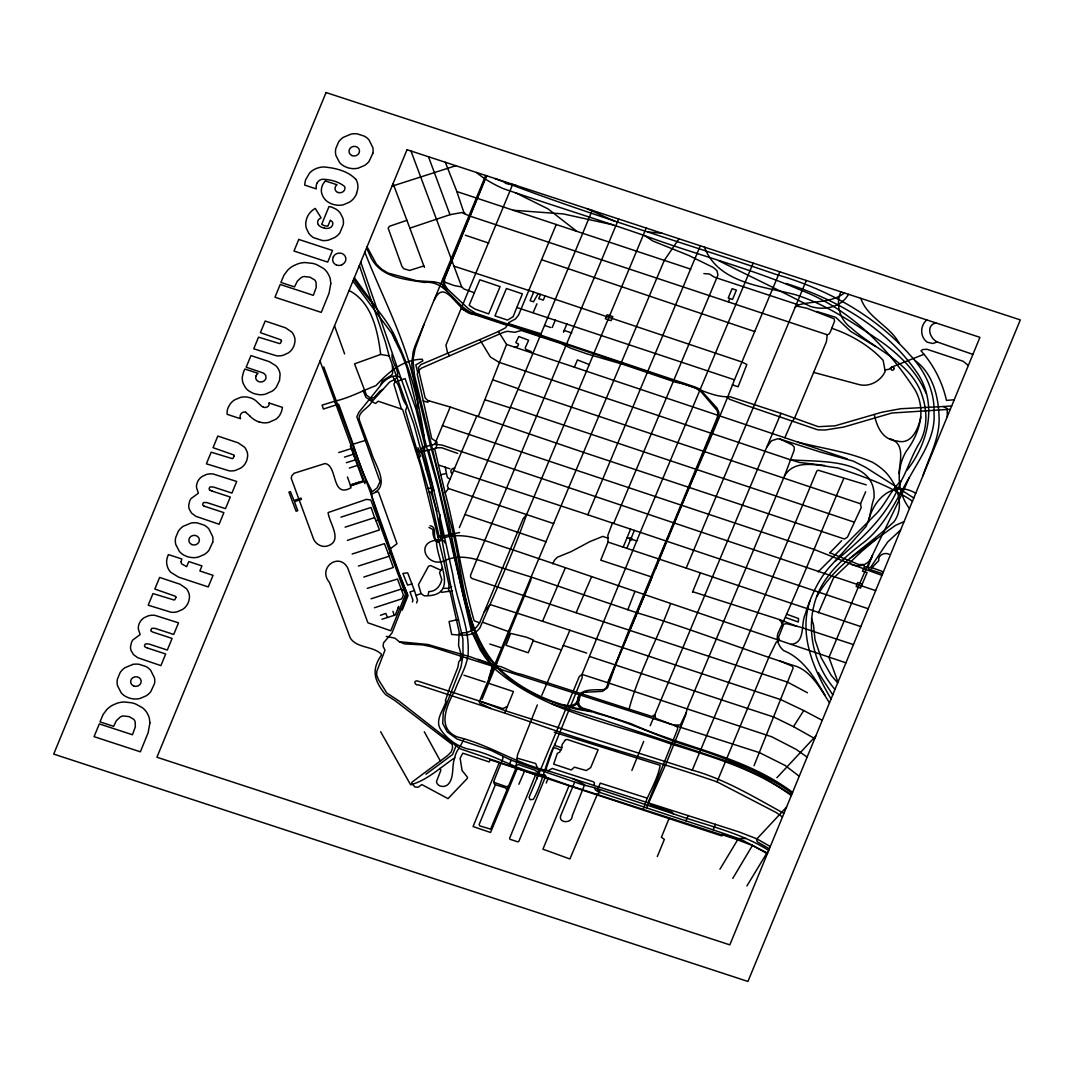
<?xml version="1.0" encoding="UTF-8"?>
<svg xmlns="http://www.w3.org/2000/svg" width="1074" height="1074" viewBox="0 0 1074 1074"><rect width="100%" height="100%" fill="white"/><g stroke="black" fill="none" stroke-linecap="round" stroke-linejoin="round"><path stroke-width="1.5" d="M767.574 853.172L743.101 840.526L722.721 834.323L721.03 834.632L569.421 785.47L546.505 777.455L545.27 775.119C517.762 771.709 494.966 753.894 467.996 749.021C456.826 746.135 446.717 738.764 440.434 729.165C434.715 719.835 443.71 709.968 446.019 701.282L445.388 700.745L449.697 687.951L457.886 667.276L458.746 661.973L460.504 659.812L460.733 653.059L458.585 645.541L459.135 631.754L450.234 592.177L448.583 591.17L448.959 584.766L443.32 559.03L420.713 466.371L402.562 409.409L378.142 401.193L375.591 403.448L373.819 402.683L365.939 397.326L363.079 390.399M495.033 178.539C587.102 214.223 682.46 242.268 775.898 274.367C826.483 288.879 874.585 314.964 909.718 354.702C924.66 370.329 934.971 391.151 934.018 413.101C935.669 436.527 920.928 456.719 910.148 476.144L909.047 477.943C895.434 501.142 884.332 527.307 861.952 543.766C847.064 555.285 832.525 567.918 822.657 584.189C802.963 617.282 810.414 660.859 834.968 689.454M537.336 704.947L517.48 754.874L515.695 768.903L490.603 829.128M770.3 846.554L756.767 838.781L738.925 831.894L594.258 785.55L594.378 782.731L592.955 781.63L552.251 768.42L547.928 770.81C516.003 763.735 489.153 744.577 457.457 737.006C435.843 728.441 447.281 704.356 455.094 690.018C459.283 678.177 466.64 667.249 468.049 654.522C470.023 627.189 456.665 601.507 452.866 574.885C438.259 509.13 424.713 442.85 401.394 379.458L360.757 262.096M947.281 416.631L947.228 408.576L943.308 406.522L900.777 408.724L882.237 412.134L835.035 425.828L818.307 426.7L783.08 414.027L729.944 396.722C711.525 397.85 694.328 385.136 676.244 382.425L623.726 364.583L586.874 353.843L570.683 348.177L560.843 343.479L521.346 330.497L514.701 332.296L507.264 331.289L502.645 332.672L421.424 368.154L419.008 370.127L418.941 371.497L425.143 397.823L427.747 400.508L450.207 407.006L583.652 452.409L844.433 539L847.493 537.121L861.187 507.64L860.516 503.76L518.03 389.271L459.377 527.602M359.36 265.479L385.445 342.136L389.11 355.924L413.758 423.894L425.854 468.452C440.259 517.48 445.307 568.589 458.115 618.06L462.894 639.043L463.042 655.14L461.014 666.873L443.267 712.478L442.73 723.42L447.173 731.864L457.068 739.033L490.778 750.256L511.197 760.204L581.625 784.45L594.298 787.658L595.412 789.94L598.567 792.035L646.508 807.863L666.739 762.057L685.507 715.499L687.212 708.612L784.45 476.064L794.21 450.06L794.21 447.039L791.954 444.717L779.993 439.065L777.509 438.81L771.427 440.823L766.796 447.066L650.24 725.688M392.346 365.16L392.641 373.067L391.835 374.96L382.331 381.028L380.075 386.13L358.823 412.389L356.837 416.833L380.062 481.676L377.216 487.757L371.859 492.107M372.557 493.812C391.111 485.381 374.396 464.398 371.161 451.859L359.535 420.592C356.313 411.221 371.644 407.623 372.262 399.609L366.409 394.964L354.554 363.858L380.679 354.433L389.11 355.924M476.534 172.484C484.428 179.224 493.637 184.312 503.088 188.568C550.183 204.785 597.829 219.338 644.87 235.716C696.086 254.672 749.531 268.044 799.687 289.712C849.024 308.386 886.372 345.855 914.699 389.352C926.835 409.597 919.586 433.601 906.295 451.214C895.77 468.667 897.099 492.416 909.463 508.512M427.304 465.713L427.492 469.835C427.13 476.628 435.561 485.488 431.345 491.999L429.264 492.496L405.489 410.859L407.167 405.985C400.293 398.87 401.555 385.928 394.239 379.766L389.647 381.982L372.302 401.273M678.983 238.79L664.309 260.351L531.12 577.02L530.824 580.255L481.984 699.375M367.053 246.792L376.383 264.097L381.565 269.158L388.144 273.091L416.887 280.784L434.232 281.818L439.333 283.012L444.435 286.234L468.452 308.802L475.849 313.326L695.16 387.029L699.886 389.15L717.043 408.093L718.868 412.201L718.828 415.638L652.066 577.127L600.728 560.172L608.059 542.101L607.871 535.308L612.448 523.038L868.195 608.743M753.183 263.09L640.238 532.368L582.027 674.391L582.162 677.761L555.097 743.987L555.392 745.705L561.796 747.746L559.742 752.109L557.339 753.357L553.66 764.151L571.274 770.004L574.348 767.158L586.256 770.541L590.673 767.641L598.124 749.746L566.844 739.355L565.112 740.308M417.947 447.724L419.867 452.154L434.164 448.757L436.272 447.804L436.997 442.099L431.721 438.595L417.276 374.195L417.692 372.463L415.839 364.878L422.901 360.783L422.243 359.253C402.978 359.414 388.264 372.289 376.007 385.579C362.663 390.641 350.272 397.38 336.256 400.857L370.517 492.657L379.954 522.152L399.152 574.603L407.167 594.284L391.97 633.002L383.552 642.829L383.056 646.186L384.975 650.2L376.826 671.371L376.625 675.022L378.598 679.896L386.855 693.039L398.843 700.906L459.941 748.699L535.188 774.555L535.832 773.28M646.212 228.05L526.609 514.58C513.023 552.935 495.987 590.525 479.877 627.941C473.419 637.258 461.31 635.15 451.644 634.439L449.053 621.51L458.477 619.51M430.097 525.79C438.487 526.676 430.741 540.853 438.393 539.94C462.209 528.77 487.623 542.424 510.794 549.136L791.095 644.346C805.634 643.004 800.68 624.169 805.097 614.57C810.454 597.48 817.596 580.725 829.504 567.099C841.841 553.822 853.857 540.141 865.886 526.636C870.665 517.937 870.665 507.358 874.021 498C876.693 456.665 816.012 462.424 790.142 459.685L498.994 362.26L490.348 356.957L479.809 339.626L420.86 364.583L418.35 367.644L419.008 370.127M922.942 475.769C928.943 457.215 939.24 439.414 939.119 419.37C938.904 397.877 933.266 373.524 914.82 360.381M533.174 640.762L533.322 639.943L526.287 637.164L510.66 633.392L505.975 645.286L528.233 652.764L533.174 640.762L561.353 649.985L569.891 630.25M809.903 601.064C798.465 635.647 813.891 669.599 831.048 698.973M644.816 594.701L652.066 577.127L616.1 663.732L607.535 687.709L602.46 691.347L583.732 692.341L580.376 695.281L578.483 701.792L579.248 705.215L581.933 707.779L631.015 723.701C684.42 747.893 744.9 756.391 792.599 792.397M835.666 560.829C862.435 538.598 888.816 514.379 901.287 480.83C908.201 468.063 912.202 454.383 920.056 441.924C928.634 425.64 926.943 406.764 920.163 390.198C906.926 360.394 874.155 348.795 851.32 328.026C839.989 320.294 835.236 304.398 840.861 291.806M791.296 795.552C754.821 768.756 710.84 756.606 668.377 743.087C609.401 722.104 543.082 711.404 494.698 668.766L494.725 666.592L493.275 665.383L471.177 657.1L427.828 644.481L399.3 641.728L394.883 638.157L386.345 636.399M440.018 514.58L439.508 518.742L442.501 535.107C439.333 549.405 431.896 538.866 433.01 529.589L428.969 527.428M561.796 747.746L562.158 744.497L565.085 740.308M425.989 468.882L426.19 465.391L421.518 449.321L422.069 447.522L434.755 444.274L442.032 445.066L875.659 590.619M392.225 354.232C389.983 362.421 403.811 373.953 394.239 379.766L395.057 382.049L393.903 384.143L401.421 409.019M366.57 247.987L370.892 257.505A34.905 31.898 -7.3 0 0 374.45 263.143C385.861 278.193 407.127 279.482 424.351 282.475C447.63 279.723 455.524 309.017 475.916 314.279L695.885 388.023L701.215 391.943L717.07 410.469L717.942 413.839L717.19 417.786L629.028 629.955L607.374 685.105A7.787 7.115 -7.3 0 1 604.085 689.535C594.714 690.461 577.409 687.239 577.423 701.711C576.725 711.001 590.096 709.793 595.775 713.109C626.37 720.949 654.697 735.059 684.541 744.926C722.238 756.633 759.613 770.568 792.25 793.23M629.471 538.53L629.901 540.007L631.485 539.98A1.41 1.289 -7.3 0 0 632.036 539.027L630.908 537.792A1.356 1.235 -7.3 0 0 629.713 538.195L627.055 537.712M883.392 571.838L870.732 567.206L887.661 541.994L900.63 529.979M485.69 175.478L424.055 324.254L415.155 348.714L412.993 359.669L414.47 375.162L449.442 518.97C464.223 568.696 461.001 629.257 499.491 669.062C524.434 692.596 557.393 706.316 591.17 710.773M920.861 417.034C918.445 428.244 911.88 445.012 897.408 441.078C882.747 440.072 876.894 427.224 874.33 414.51M443.414 278.703L442.958 286.154L446.851 291.296M561.353 649.985L541.779 695.321M909.047 477.943C893.595 514.057 874.223 548.72 859.119 585.115L828.98 657.395L837.989 682.138M478.239 416.537L506.552 344.445L498.443 331.504L505.492 327.825L509.063 322.428L515.493 318.924L518.554 315.098L556.251 224.479M412.362 601.964L412.966 600.191L410.013 591.962L414.443 590.566L417.531 600.339L416.564 602.93M442.407 567.69L440.904 570.254L430.687 565.595L428.539 566.199L418.471 584.645L421.035 593.506L424.163 595.828C461.726 596.782 435.413 559.192 436.527 540.155C413.906 542.746 428.15 569.676 445.911 560.078M491.073 708.531L479.729 703.054L479.299 701.752L531.12 577.02L637.177 612.865C690.958 628.652 743.101 649.636 796.599 666.457C812.32 672.633 820.603 689.266 829.49 702.772M608.059 542.101L686.192 568.092L795.243 307.083L797.029 306.13L807.084 308.292L834.23 318.83L834.538 321.22L830.39 331.853L829.182 333.907L827.262 334.779L469.58 215.981L461.672 212.558L449.966 214.693L409.852 228.158L393.097 183.547M518.03 389.271L592.204 210.37M646.508 807.863L713.176 829.853L715.432 824.268M546.25 783.013L548.17 778.126M449.523 355.601L447.496 352.634L445.925 345.197L512.714 184.325M398.709 606.3L395.353 614.999L381.955 619.242M655.315 569.301C679.896 505.357 709.753 443.683 734.468 379.793L779.764 271.789M507.411 706.37L502.86 708.598L417.061 680.835C413.034 680.513 414.967 685.87 418.551 684.903L504.659 713.069L513.453 691.549L489.744 683.682M627.834 609.75L634.922 591.425M618.637 219.015L476.681 559.903L470.533 575.261L470.627 577.262L472.198 578.577L497.598 586.995L787.578 682.151L807.447 692.77M463.646 739.234C461.364 745.974 455.846 750.551 454.732 757.801C440.353 767.467 427.358 780.18 410.644 784.812L380.652 731.756M516.795 307.446L513.13 316.696L507.492 320.079L494.966 315.877L506.418 288.49L522.394 293.887L516.809 307.459L734.468 379.793M780.973 413.315L766.796 447.066M631.324 537.913L634.304 530.381M506.552 344.445L784.852 437.749L791.605 422.283L794.478 418.417L826.43 341.68L827.262 334.779M767.36 853.682L752.458 845.453L735.26 839.009L722.332 834.753L721.795 835.908L490.106 759.774L489.261 761.949L462.773 753.183L460.128 758.231L462.075 770.514L467.539 777.334L467.257 778.475L448.019 798.64L421.813 784.57L418.108 787.255L415.02 787.027L411.812 783.577L411.879 782.248L447.308 755.787L451.134 752.055L452.543 748.108L452.329 744.577L395.192 700.772L385.432 694.489C374.45 680.956 370.933 670.176 381.391 655.153L381.257 654.12C372.705 645.769 356.796 648.428 350.205 637.902L329.45 582.457C317.139 567.971 338.995 551.727 347.707 567.931L367.872 622.759L390.775 630.787L405.489 594.419L370.812 499.96L366.422 499.383L328.12 512.567C328.845 522.246 343.331 540.49 328.04 545.793C322.455 547.888 316.024 544.505 313.635 539.229L291.215 478.292L291.752 475.889L294.128 473.258L324.966 463.565C337.974 465.217 330.953 498.806 350.997 487.811L350.299 485.945L364.301 481.474L320.025 361.025M459.068 634.6L461.807 632.975L466.72 632.586L472.144 630.532L476.52 627.109L479.648 622.826L523.132 518.769L526.609 514.58L553.728 523.629M555.097 743.987C545.511 761.936 543.149 781.657 533.389 799.338L530.1 799.7L529.066 797.324L579.289 676.553L582.014 674.391L607.656 682.688L644.816 594.701M481.756 701.819L505.532 710.827L692.274 770.139L816.844 470.949L818.213 470.224L866.275 484.884M806.306 280.489L795.243 307.083M502.793 756.552L502.887 758.539L493.852 781.12L494.147 783.644L495.382 784.732L479.152 824.51L479.675 825.852L490.603 829.128M434.755 444.274L450.207 407.006M579.329 697.872C576.845 713.217 558.856 704.195 550.291 701.241C531.214 693.737 512.499 683.534 498.215 668.578C487.891 658.389 480.132 645.904 474.856 632.411C455.389 571.381 448.583 506.821 430.365 445.334L412.403 371.644L411.758 363.415L413.168 351.775L414.806 346.526L424.055 324.254M825.114 695.187C814.387 677.962 803.594 658.631 783.698 650.616C778.798 646.535 775.965 639.836 777.885 633.566C801.231 582.766 821.503 530.073 843.734 478.574M668.968 818.683L661.409 837.264L664.363 839.398L657.315 856.555M499.222 762.688L473.057 826.564L490.549 832.484L517.144 768.742M591.599 576.684L576.161 612.663M860.851 626.612L700.423 572.858L692.475 592.244M474.372 292.759L469.163 305.258L474.909 309.07L488.683 313.917L500.095 286.637L479.85 279.79L474.372 292.759L464.102 289.081L461.699 286.906L410.993 151.018M402.253 610.113L408.066 595.52L399.515 574.335L372.651 498.712L370.852 491.597L371.644 490.536C363.603 476.091 358.286 460.034 353.118 444.112L338.78 404.482L337.424 404.039M732.347 384.868L738.12 386.761L746.86 364.489L741.933 362.005L540.517 294.37L538.759 298.639L543.296 300.129L545.055 295.887M563.461 332.215L566.938 323.757M700.315 245.771L587.8 514.768L453.631 470.573L447.348 485.703L448.449 488.495L526.609 514.58M623.215 547.055L630.599 529.12M538.504 769.749L536.906 778.972M568.952 785.886L542.934 849.198L569.891 858.958L596.929 795.27M486.28 175.68L443.24 281.576L454.423 285.644L461.699 286.906M862.315 584.055L857.764 582.497L856.153 586.471L860.502 588.136L867.121 572.496L862.529 571.207L864.489 566.723L863.509 564.468L858.985 564.588L829.558 552.667M552.251 327.463L555.419 319.891M728.387 301.942L729.796 298.532L732.508 299.445L736.402 290.128L732.106 288.691L728.212 298.022L729.796 298.532M540.517 294.37L533.684 292.061L530.086 300.653L533.523 301.807L538.128 293.564M578.524 697.402C577.879 705.027 570.375 706.907 564.239 705.027M818.428 612.851L833.411 578.107L861.966 551.137L876.411 538.987L895.501 525.361L904.08 521.602M486.643 175.8L444.555 278.69L444.502 284.368L447.079 288.637M574.375 367.187L577.45 359.911L589.29 364.583M613.657 523.441L717.942 275.145L716.989 270.688L713.418 267.547L688.85 255.478L652.858 241.006L644.856 235.73M754.029 765.708L793.136 668.082L792.209 666.162L780.113 661.087M453.631 470.573L476.762 416.027M565.273 568.012L542.558 621.282L490.08 604.541L484.307 611.791M518.876 784.235L524.703 770.716M626.88 548.237L630.304 540.182M670.673 603.548C657.516 638.614 638.506 673.653 629.055 709.122L652.079 716.506L654.684 714.747L655.731 718.331L672.123 724.614L759.56 752.673L785.013 765.4L799.231 776.26M631.874 770.434L643.702 741.382M860.516 503.76L865.671 491.717M868.316 522.112C872.652 500.283 892.628 479.568 915.746 493.234M533.201 312.467L536.946 303.794M688.233 815.448L685.91 820.778M643.219 809.434L647.219 798.183C651.811 788.598 658.671 775.267 660.161 765.306L554.265 732.24M509.519 763.976L511.197 760.204M552.801 563.877L554.385 560.333L557.352 557.231L571.234 551.58L589.868 541.618L602.809 536.369L608.126 538.275M574.697 782.141L560.588 815.998C558.561 823.476 572.361 823.597 572.214 815.851L584.632 784.678L572.549 778.556L547.928 770.81M504.659 713.069L532.154 722.453C593.049 744.537 655.838 760.674 717.043 781.859L768.809 657.355L776.18 642.239L779.603 640.265L778.543 637.352L783.698 624.182L786.611 623.672L800.56 627.216L853.441 644.601M434.393 299.821C445.992 275.051 458.84 317.192 475.916 314.279M768.716 850.407C739.704 832.108 705.376 825.221 673.438 813.85L671.908 812.105L650.911 805.111L648.964 802.922M317.166 183.01L318.28 181.399A6.605 6.028 -7.3 0 1 322.254 179.304C329.946 179.291 338.579 181.6 344.499 186.406A3.544 3.235 -7.3 0 1 344.942 187.561L344.888 188.876A6.31 5.759 -7.3 0 1 344.499 190.044A4.954 4.538 -7.3 0 1 338.203 192.474M440.904 570.254L439.548 572.59L441.763 579.557C440.568 585.84 435.682 591.747 428.835 591.573L428.11 595.13M906.993 470.197C928.191 443.495 937.374 405.046 918.418 374.625C887.862 328.966 837.733 299.686 786.087 283.442M732.763 878.411L752.444 845.439M746.913 885.916L767.373 852.192M719.942 869.215L737.623 839.841M589.787 656.536L773.978 717.123L793.498 726.655L803.741 710.558L822.254 720.332M816.925 596.406C834.86 564.239 868.195 546.102 894.186 521.561C905.033 506.203 897.408 484.696 885.526 472.13A63.138 57.687 -7.3 0 0 872.571 462.317C848.916 451.832 822.563 448.516 797.633 442.085M488.938 678.312C493.664 655.194 503.746 671.398 521.789 674.445L629.055 709.135M448.449 488.495L445.2 492.926C456.41 535.161 462.142 578.846 474.131 620.785L479.648 622.826M784.45 476.064C795.109 457.631 820.63 466.143 837.452 467.848C863.442 476.386 889.728 485.636 912.484 501.182M496.685 663.745L494.228 665.907L492.026 666.055L431.144 646.682L422.753 644.91L404.522 643.89L399.3 641.742M848.514 294.303C840.996 307.661 823.543 310.802 809.944 306.265C779.805 290.477 748.981 275.843 718.694 260.673M871.578 568.039L878.733 560.655C877.847 555.043 884.734 551.915 889.232 554.318M380.773 385.056C384.787 379.511 394.574 372.557 400.709 377.954M460.504 659.812L462.813 656.993M901.287 480.83C890.91 489.999 886.01 503.397 876.72 513.251L818.133 571.878M776.891 777.724L815.81 735.985M841.707 540.652L829.866 552.774M686.434 712.196L680.392 724.91L673.814 725.125L677.385 727.085L677.681 728.964L648.293 802.01L648.709 803.419M786.557 807.057L756.472 839.344L757.398 841.895L769.36 848.836M429.157 400.924L427.667 402.226L423.196 400.924M508.955 785.738L506.7 786.799L493.946 782.328M797.029 306.13L798.519 304.909C813.676 300.68 831.383 303.15 844.419 292.974M417.692 372.463L418.941 371.497M425.975 774.233L452.584 754.525L455.792 746.484L455.322 744.953M849.762 558.587L876.411 538.987M390.386 548.707L397.004 543.712L378.491 492.093L376.115 491.583M926.795 319.945C920.015 325.597 919.854 336.9 927.211 342.176L932.675 343.492L937.334 342.002L972.896 354.407M451.59 586.619L448.449 588.297L443.28 588.377M347.358 540.37L379.458 529.965L375.981 520.769L377.981 519.856M498.443 331.504L479.809 339.626M923.868 354.326L891.527 367.174L889.151 369.201L884.963 369.993L885.07 371.698C880.465 381.27 869.336 387.338 858.838 384.519L813.555 372.383M516.607 765.158L518.433 764.567L534.973 770.192L538.463 772.689M416.296 595.412L421.035 593.506M935.924 322.938C925.452 325.476 929.762 338.565 937.334 342.002M363.831 577.047L393.299 567.502L388.345 553.795L390.224 553.056M374.437 607.763L401.77 598.862L403.368 594.983L401.73 590.405L403.717 589.639M352.259 444.435L365.2 440.461M395.057 382.049L405.099 378.598L415.907 408.952L424.619 444.435L424.458 447.63M380.478 615.308L385.821 613.402L387.499 617.402M366.57 481.649L364.462 482.28L364.959 483.676M406.898 220.331L389.419 226.292L388.144 228.158L401.971 266.459L403.703 268.715L409.597 270.433L423.841 265.936L424.378 267.359M347.439 476.977L350.379 485.086L363.173 480.87L350.339 445.978M350.379 485.086L358.756 482.347L351.466 485.569M392.01 186.178L455.98 165.678M349.292 468.049L357.441 465.404M345.116 527.159L374.584 517.628L375.981 520.769M371.067 598.795L401.233 589.089L401.73 590.405M340.928 517.144L371.08 507.452L374.584 517.628M352.124 554.023L384.411 543.672L388.345 553.795M344.459 457.108L353.346 454.275M358.38 566.038L389.231 556.184M346.365 462.706L355.346 459.847M338.74 452.557L351.305 448.596M354.138 456.302L352.487 450.019L354.125 449.536M367.281 588.337L397.474 579.034L401.233 589.089M445.911 560.078C464.975 552.103 484.804 562.682 502.874 568.186L531.12 577.02M383.096 389.271L379.981 391.111L373.94 397.675L370.49 398.105M411.919 583.974L407.57 585.115L402.884 573.435L407.664 572.845L414.443 590.566M418.457 449.67L415.437 450.436M459.632 532.503L438.071 537.175M436.272 447.804L441.723 447.751L457.685 453.429M417.517 457.282L420.578 456.49L418.994 451.483M132.773 664.457L125.04 667.666A18.043 16.486 -7.3 0 0 120.1 672.633L117.402 679.184A18.07 16.513 -7.3 0 0 117.576 685.843L121.147 692.77A17.385 15.882 -7.3 0 0 125.806 696.543L128.276 697.67A21.292 19.453 -7.3 0 0 131.001 698.503L133.74 698.946A17.184 15.694 -7.3 0 0 140.036 698.462L146.051 695.898A18.419 16.835 -7.3 0 0 150.736 691.737L154.495 683.668A17.479 15.976 -7.3 0 0 154.468 677.936L150.669 670.283A17.453 15.949 -7.3 0 0 146.037 666.551L139.07 664.282A17.412 15.909 -7.3 0 0 132.773 664.457M428.19 488.563L431.211 487.905L434.191 490.456M434.634 448.543L440.716 474.668L446.422 473.54L447.402 477.46L450.006 479.152M454.638 468.224C451.657 467.499 448.878 472.426 452.423 473.459M596.446 794.29L598.46 793.941L599.816 790.988L597.319 790.142L600.232 783.121L647.219 798.17M514.312 346.996L517.641 346.459L518.594 344.136L515.842 342.633L518.755 336.524L528.65 340.203L525.173 347.976L525.978 349.48L530.704 351.305L532.919 353.534M703.886 273.602L709.39 273.977L713.995 276.944L719.916 279.025L798.519 304.909M954.236 399.756L946.462 400.401C942.395 382.062 933.548 364.771 920.995 350.795L922.794 349.52L927.023 349.278L963.23 361.307L968.332 365.496M950.315 409.275L891.876 413.02L843.775 427.049L825.262 430.003L817.851 429.855L746.229 405.381L729.756 399.353L727.179 397.313M943.308 406.522L951.658 405.999M452.49 590.794L441.736 592.324L440.877 591.291M442.34 425.572L814.132 549.418L850.313 563.81C859.187 568.133 868.665 565.3 872.491 555.473L868.034 566.696L868.45 568.925L882.613 573.744M745.853 838.432L738.697 838.606L713.176 829.853M513.278 210.276L563.447 213.941L613.59 224.99M647.958 231.971L662.134 233.273M864.489 566.723L870.558 567.757M517.399 758.231L535.684 763.52L537.175 767.252M824.51 465.445L799.62 462.478L790.142 459.685M591.438 711.686L575.543 709.015L565.206 705.86M505.25 183.318L516.769 185.668M440.689 539.604L443.575 540.531L445.012 542.88M913.799 497.987L865.469 467.23L853.199 461.095L819.65 451.832L779.993 439.065M816.67 311.46L835.76 317.313L850.702 331.41L875.686 346.553M324.442 228.171L323.69 227.97A10.055 9.183 -7.3 0 1 318.24 224.654M508.271 323.543L541.283 333.866M672.123 724.614L496.671 668.109L492.026 666.055L485.22 657.516L480.212 649.904L471.365 630.948L437.897 486.522L426.861 447.965L406.871 367.375L401.689 354.058L391.621 333.168L352.943 281.079M453.98 266.164L533.684 292.061M259.062 421.907L262.325 422.673A16.325 14.915 -7.3 0 0 268.849 422.391L275.763 419.33A15.452 14.11 -7.3 0 0 279.965 414.819L281.026 412.711A23.306 21.292 -7.3 0 0 282.408 407.368L269.131 403.019M397.944 608.153L399.783 608.716M552.358 704.182L599.99 718.855L733.394 763.439L763.815 777.482L791.645 794.679M881.955 575.342L851.507 564.32M845.936 662.833L791.095 644.346M518.232 388.707L493.087 379.914M510.244 407.905L485.112 399.837M572.549 778.556L594.258 785.55M488.818 243.113L465.311 235.206M489.851 644.038L501.598 647.85M438.434 464.961L449.899 468.774M325.449 180.969L337.061 184.768A5.155 4.699 -7.3 0 0 335.437 186.675A4.94 4.511 -7.3 0 0 338.149 192.622M564.199 330.443L571.73 332.98M510.486 407.301L854.018 522.085M465.257 514.594L546.116 541.779M797.163 626.384L779.711 619.658L692.703 591.707M212.209 491.113L230.292 497.047L225.513 508.66L206.973 502.592L203.939 502.498A1.812 1.651 -7.3 0 0 203.322 502.914L202.744 504.082A1.705 1.557 -7.3 0 0 203.147 505.451L203.765 505.854M542.558 621.282L780.838 699.644L803.741 710.558M563.232 645.42L586.659 653.086M463.928 675.21L485.112 682.124M692.274 770.139C725.057 779.214 754.418 797.244 783.953 813.394M594.298 787.658L673.438 813.85M147.594 648.078L165.678 653.999L160.899 665.625L137.781 657.744L133.391 654.522L131.082 650.522A12.781 11.68 -7.3 0 1 130.545 646.481L131.565 642.212A11.438 10.458 -7.3 0 1 132.814 639.997L140.144 634.586L138.358 629.015A13.157 12.015 -7.3 0 1 138.935 624.343A14.942 13.653 -7.3 0 1 139.754 622.477L140.076 621.9A12.982 11.854 -7.3 0 1 144.185 617.711L148.051 615.939A14.177 12.942 -7.3 0 1 154.992 615.375L178.512 622.839L173.733 634.452L155.193 628.397L152.159 628.277A1.772 1.624 -7.3 0 0 151.541 628.693L151.031 629.592A1.866 1.705 -7.3 0 0 151.353 631.244M495.382 784.732L505.72 787.927L507.035 790.33M507.425 325.435L475.661 315.004L461.323 308.829M478.024 659.302L496.792 666.001M690.676 269.131L456.853 191.534L445.321 162.255M587.814 514.782L612.448 523.051M631.968 539.363L636.801 540.987M686.192 568.092L700.423 572.858M754.7 331.557L541.658 259.747M544.827 325.516L550.747 327.516M847.037 458.759L784.852 437.749M831.706 328.241C850.944 334.82 869.202 345.345 883.11 360.3L884.963 369.993M785.658 617.537L798.344 622.021L798.532 618.53L786.96 614.328M263.479 407.274L262.016 406.496A13.103 11.975 -7.3 0 1 260.405 405.032L255.921 400.777A19.023 17.372 -7.3 0 0 250.443 397.836L247.074 397.071A16.056 14.66 -7.3 0 0 240.455 397.407L234.884 399.743A16.741 15.291 -7.3 0 0 230.078 404.146L228.064 407.784A15.922 14.539 -7.3 0 0 227.205 414.349L240.536 418.739A10.659 9.733 -7.3 0 1 240.173 417.142L240.187 415.799A3.84 3.504 -7.3 0 1 240.388 415.034A4.283 3.907 -7.3 0 1 245.678 412.107M483.018 622.396L508.351 631.512M245.624 412.362L248.389 414.577A53.619 48.988 -7.3 0 1 249.343 415.557L249.88 416.121M607.656 682.688L771.682 736.751L796.116 749.357L807.124 757.103M717.043 781.859L776.247 812.562L782.463 817.019M587.129 208.705L614.946 221.365M515.695 192.85L547.995 208.866L576.671 231.232M793.498 726.655L814.75 738.576M889.366 438.554C905.838 442.904 899.744 461.552 898.951 473.594M349.063 290.49C372.007 302.277 377.712 330.886 380.679 354.433M210.048 490.174L209.591 489.825A1.866 1.705 -7.3 0 1 209.255 488.227L209.739 487.314A1.772 1.624 -7.3 0 1 210.356 486.898L213.39 487.019L231.93 493.073L236.71 481.461L213.202 474.01A14.177 12.942 -7.3 0 0 206.262 474.56L202.382 476.346A12.982 11.854 -7.3 0 0 198.274 480.521L197.952 481.098A14.942 13.653 -7.3 0 0 197.133 482.964A13.157 12.015 -7.3 0 0 196.555 487.636L198.354 493.208L191.011 498.618A11.438 10.458 -7.3 0 0 189.762 500.833L188.742 505.102A12.781 11.68 -7.3 0 0 189.279 509.143L191.588 513.144L195.978 516.366L219.096 524.246L223.875 512.634L205.792 506.7A11.344 10.364 -7.3 0 1 203.751 505.867M441.347 538.235L438.689 534.798L429.264 492.496L431.251 492.657L436.97 511.6M560.816 750.095L555.245 747.92L553.311 748.122L546.344 767.937L546.585 770.367M424.27 437.668C419.37 405.368 411.986 372.759 397.823 343.143C388.439 318.213 368.073 300.854 353.776 279.039M151.394 631.203L151.984 631.646A10.888 9.948 -7.3 0 0 154.012 632.479L172.095 638.426L167.316 650.038L148.776 643.97L145.728 643.863A1.812 1.651 -7.3 0 0 145.124 644.293L144.547 645.461A1.705 1.557 -7.3 0 0 144.95 646.817L145.567 647.233A11.344 10.364 -7.3 0 0 147.594 648.065M501.155 669.572L495.235 666.377L494.282 664.564M779.711 619.658L782.033 623.175M494.698 668.766L492.026 666.055L490.979 672.472M837.68 682.889L831.128 675.251L820.939 657.288L815.018 639.795L813.501 624.732L811.528 618.503M440.072 768.407L440.85 770.313L436.447 781.644C437.36 787 444.515 787.833 448.046 784.423C454.584 777.657 451.456 766.084 454.732 757.801M465.378 213.968L463.646 211.847L456.853 191.534M354.339 277.683L375.538 306.855M899.139 343.224C889.581 325.503 867.295 317.756 860.824 298.344M490.966 663.611L479.944 647.219L473.285 633.338M355.843 179.425C347.882 170.793 334.927 167.893 323.569 166.953A20.003 18.271 -7.3 0 0 315.729 168.739L313.984 169.611A17.52 16.003 -7.3 0 0 309.54 173.115L305.62 179.801A29.481 26.931 -7.3 0 0 304.721 185.104L316.253 188.89A11.264 10.284 -7.3 0 1 317.112 182.983M818.2 672.512L832.766 694.797M318.387 224.547L317.971 223.795A4.591 4.189 -7.3 0 1 317.783 221.19L317.985 220.667A4.591 4.189 -7.3 0 1 319.314 218.975L321.113 217.874L315.246 208.396L313.192 209.739A19.225 17.573 -7.3 0 0 307.097 217.472A22.487 20.54 -7.3 0 0 306.493 219.19L305.808 222.587A17.896 16.352 -7.3 0 0 306.385 228.359L308.627 233.018A17.385 15.882 -7.3 0 0 313.595 237.663L322.375 240.522A17.412 15.909 -7.3 0 0 328.671 240.066L334.712 237.542A18.164 16.593 -7.3 0 0 339.934 232.749L343.304 224.573A17.52 16.003 -7.3 0 0 342.807 218.076L340.552 213.498A17.332 15.842 -7.3 0 0 335.625 208.92L331.477 207.054A12.781 11.68 -7.3 0 0 330.174 206.745L329.02 206.517L321.73 224.238A9.491 8.673 -7.3 0 0 324.482 225.688A9.841 8.995 -7.3 0 0 327.919 226.09L330.362 220.157L332.443 222.036A3.611 3.303 -7.3 0 1 332.779 223.003L332.698 224.466A6.377 5.826 -7.3 0 1 332.322 225.527A4.833 4.417 -7.3 0 1 330.161 227.715L329.288 228.064A8.417 7.679 -7.3 0 1 324.469 228.131M926.056 393.285C916.713 371.738 900.012 355.145 881.15 341.626C853.897 323.435 826.255 304.157 794.626 294.491C762.795 286.234 718.036 283.361 704.45 247.127M424.297 731.756L440.474 761.224M472.614 630.237L463.458 596.218L450.691 538.49M467.19 606.394L469.727 612.435M344.633 353.923L334.524 325.825M364.824 252.229L365.939 255.021C385.606 304.868 412.94 353.507 418.43 407.664M449.966 214.693L428.486 156.75M409.852 228.158L423.841 265.936M392.292 332.188L395.219 340.176M323.744 366.919L336.256 400.857M393.057 376.504L394.239 379.766M392.909 611.321L394.292 615.308M428.66 450.073L437.266 481.233L449.845 534.516M445.2 492.926L440.716 474.668M445.307 467.19L446.422 473.54M424.391 446.811L424.794 450.959M325.476 180.996A15.721 14.365 -7.3 0 0 322.334 185.466L321.542 188.299A14.083 12.875 -7.3 0 0 321.676 193.186L322.683 195.924A18.245 16.66 -7.3 0 0 323.851 197.925A16.754 15.305 -7.3 0 0 328.926 202.57L331.128 203.657A21.534 19.668 -7.3 0 0 333.638 204.53L337.223 205.201A16.983 15.519 -7.3 0 0 343.412 204.745L349.332 202.248A17.989 16.432 -7.3 0 0 354.46 197.495L355.843 195.24A22.527 20.581 -7.3 0 0 356.796 193.119M356.031 179.331A17.949 16.392 -7.3 0 1 356.501 193.011M341.586 264.862A6.766 6.175 -7.3 0 0 341.707 253.37A7.934 7.25 -7.3 0 0 340.995 253.289A6.511 5.947 -7.3 0 0 333.41 256.659M333.464 256.673A9.022 8.243 -7.3 0 0 332.94 257.921A6.417 5.867 -7.3 0 0 336.175 264.862M341.613 264.929A6.417 5.867 -7.3 0 1 337.182 265.211A7.934 7.25 -7.3 0 1 336.243 264.848M256.149 375.927A7.343 6.699 -7.3 0 1 258.002 373.322L244.899 369.04L244.134 370.53A24.044 21.963 -7.3 0 0 243.664 371.604L242.335 376.773A17.855 16.311 -7.3 0 0 243.154 383.337L245.141 387.164A17.332 15.828 -7.3 0 0 249.396 391.312L252.591 393.017A22.541 20.594 -7.3 0 0 255.317 393.97L258.941 394.655A17.453 15.935 -7.3 0 0 265.211 394.212L272.004 391.245A17.734 16.204 -7.3 0 0 276.421 387.029L279.535 380.357L280.099 374.316A16.217 14.821 -7.3 0 0 275.75 365.657L269.48 361.737L250.954 355.588L246.161 367.201L263.573 373.108L265.788 375.376L265.963 378.209A6.243 5.706 -7.3 0 1 265.681 378.947A5.236 4.779 -7.3 0 1 259.089 381.767A5.061 4.632 -7.3 0 1 255.988 375.873M269.064 403.019A8.31 7.599 -7.3 0 1 268.795 405.408A4.068 3.719 -7.3 0 1 263.533 407.194M259.022 421.988A23.776 21.722 -7.3 0 1 249.933 416.081M212.209 491.1A10.888 9.948 -7.3 0 1 210.168 490.281M149.904 722.896L148.172 732.629L140.372 751.813L94.069 736.657L99.318 723.903L132.438 734.75L135.351 726.762L135.136 721.661A7.813 7.142 -7.3 0 0 133.7 719.311L129.122 716.626L123.335 715.942A8.243 7.531 -7.3 0 0 120.395 716.882L116.368 720.681L113.629 726.333L100.003 721.876L103.077 714.572L106.729 709.672A23.668 21.614 -7.3 0 1 112.421 705.269L116.972 703.269A23.172 21.158 -7.3 0 1 124.195 701.98L131.78 702.812A33.012 30.153 -7.3 0 1 135.74 704.034L142.56 707.82A21.413 19.56 -7.3 0 1 146.628 712.223L148.346 715.405A21.708 19.829 -7.3 0 1 149.407 718.573L149.904 722.896M330.805 283.469L329.074 293.202L321.274 312.386L274.971 297.23L280.22 284.476L313.339 295.323L316.253 287.335L316.038 282.234A7.813 7.142 -7.3 0 0 314.601 279.884L310.024 277.199L304.237 276.515A8.243 7.531 -7.3 0 0 301.297 277.454L297.27 281.254L294.531 286.906L280.905 282.449L283.979 275.145L287.631 270.245A23.668 21.614 -7.3 0 1 293.323 265.842L297.874 263.842A23.172 21.158 -7.3 0 1 305.097 262.553L312.682 263.385A33.012 30.153 -7.3 0 1 316.642 264.607L323.462 268.393A21.413 19.56 -7.3 0 1 327.53 272.796L329.248 275.978A21.708 19.829 -7.3 0 1 330.309 279.146L330.805 283.469M181.117 561.689L181.358 563.259A3.316 3.021 -7.3 0 0 181.734 563.904L186.675 566.669L188.769 561.568L201.952 565.891L199.858 570.992L213.041 575.315L208.262 586.928L178.7 577.194L170.793 572.335A15.184 13.868 -7.3 0 1 169.907 571.341A18.003 16.446 -7.3 0 1 167.853 555.916A8.136 7.437 -7.3 0 1 168.094 555.271L168.47 554.6L181.801 558.977L181.117 561.689M175.908 597.399L174.914 599.561A1.973 1.799 -7.3 0 1 174.055 599.99L152.978 593.573L148.199 605.199L171.061 612.234A15.842 14.472 -7.3 0 0 177.385 611.737L182.54 609.455A14.942 13.653 -7.3 0 0 186.822 605.253L187.95 603.252A19.923 18.204 -7.3 0 0 188.849 600.89L189.44 597.668A14.62 13.358 -7.3 0 0 188.836 593.049L187.453 590.123A13.304 12.15 -7.3 0 0 186.258 588.512L179.989 584.216L159.623 577.423L154.844 589.049L175.572 596.325A1.973 1.799 -7.3 0 1 175.868 596.943L175.908 597.399M234.119 456.02L233.125 458.182A1.973 1.799 -7.3 0 1 232.266 458.625L211.175 452.194L206.396 463.82L229.259 470.855A15.842 14.472 -7.3 0 0 235.582 470.358L240.751 468.076A14.942 13.653 -7.3 0 0 245.02 463.887L246.147 461.887A19.923 18.204 -7.3 0 0 247.047 459.511L247.638 456.289A14.62 13.358 -7.3 0 0 247.047 451.671L245.651 448.744A13.304 12.15 -7.3 0 0 244.456 447.133L238.186 442.85L217.821 436.057L213.041 447.67L233.77 454.946A1.973 1.799 -7.3 0 1 234.065 455.564L234.119 456.02M281.469 340.995L280.475 343.156A1.973 1.799 -7.3 0 1 279.616 343.586L258.525 337.169L253.746 348.795L276.609 355.83A15.842 14.472 -7.3 0 0 282.945 355.333L288.101 353.051A14.942 13.653 -7.3 0 0 292.383 348.849L293.497 346.848A19.923 18.204 -7.3 0 0 294.397 344.486L294.988 341.263A14.62 13.358 -7.3 0 0 294.397 336.645L293.014 333.719A13.304 12.15 -7.3 0 0 291.806 332.108L285.536 327.825L265.184 321.019L260.391 332.645L281.12 339.921A1.973 1.799 -7.3 0 1 281.415 340.539L281.469 340.995M894.078 368.395L893.957 369.174A1.772 1.624 -7.3 0 1 891.756 370.141L890.561 368.557L892.051 366.999A1.772 1.624 -7.3 0 1 893.85 367.724L894.078 368.395M212.692 542.289L208.933 550.358A18.419 16.835 -7.3 0 1 204.248 554.52L198.234 557.097A17.184 15.694 -7.3 0 1 191.937 557.581L189.212 557.124A21.292 19.453 -7.3 0 1 186.487 556.305L184.003 555.164A17.385 15.882 -7.3 0 1 179.345 551.405L175.774 544.464A18.07 16.513 -7.3 0 1 175.599 537.806L178.297 531.254A18.043 16.486 -7.3 0 1 183.238 526.287L190.984 523.078A17.412 15.909 -7.3 0 1 197.267 522.904L204.235 525.173A17.453 15.949 -7.3 0 1 208.88 528.905L212.665 536.557A17.479 15.976 -7.3 0 1 212.706 542.289M372.839 153.287L369.08 161.369A18.419 16.835 -7.3 0 1 364.395 165.53L358.367 168.094A17.184 15.694 -7.3 0 1 352.084 168.578L349.345 168.135A21.292 19.453 -7.3 0 1 346.62 167.302L344.15 166.175A17.385 15.882 -7.3 0 1 339.491 162.402L335.92 155.462A18.07 16.513 -7.3 0 1 335.746 148.816L338.431 142.265A18.043 16.486 -7.3 0 1 343.385 137.297L351.117 134.089A17.412 15.909 -7.3 0 1 357.414 133.901L364.381 136.183A17.453 15.949 -7.3 0 1 369.013 139.915L372.799 147.568A17.479 15.976 -7.3 0 1 372.839 153.287M535.429 775.253L509.586 838.351L510.043 839.304L517.843 841.868L518.89 841.278L545.444 776.851L536.235 773.777L535.429 775.253M326.053 92.539L53.7 754.096L747.947 981.461L1020.3 319.904L326.053 92.539M298.773 239.435L293.981 251.048L327.718 262.096L332.497 250.47L298.773 239.435M407.019 149.716L156.925 757.237L729.823 944.865L979.931 337.343L407.019 149.716M612.059 318.387L611.079 320.643L605.347 318.79L607.119 314.776L612.838 316.602L612.059 318.387M297.632 510.566L296.088 511.251L288.919 492.161L290.383 491.61L294.021 500.578L301.042 498.108L301.472 499.289L294.464 501.639L297.632 510.566M336.175 404.911L323.395 409.033L322.093 405.153L334.712 401.206L336.175 404.911M351.977 155.596A5.289 4.833 -7.3 0 0 359.508 150.682A5.289 4.833 -7.3 0 0 351.252 147.259A5.289 4.833 -7.3 0 0 351.977 155.596M191.843 544.585A5.289 4.833 -7.3 0 0 199.375 539.685A5.289 4.833 -7.3 0 0 191.118 536.248A5.289 4.833 -7.3 0 0 191.843 544.585M133.632 685.964A5.289 4.833 -7.3 0 0 141.164 681.05A5.289 4.833 -7.3 0 0 132.907 677.627A5.289 4.833 -7.3 0 0 133.632 685.964"/></g></svg>
